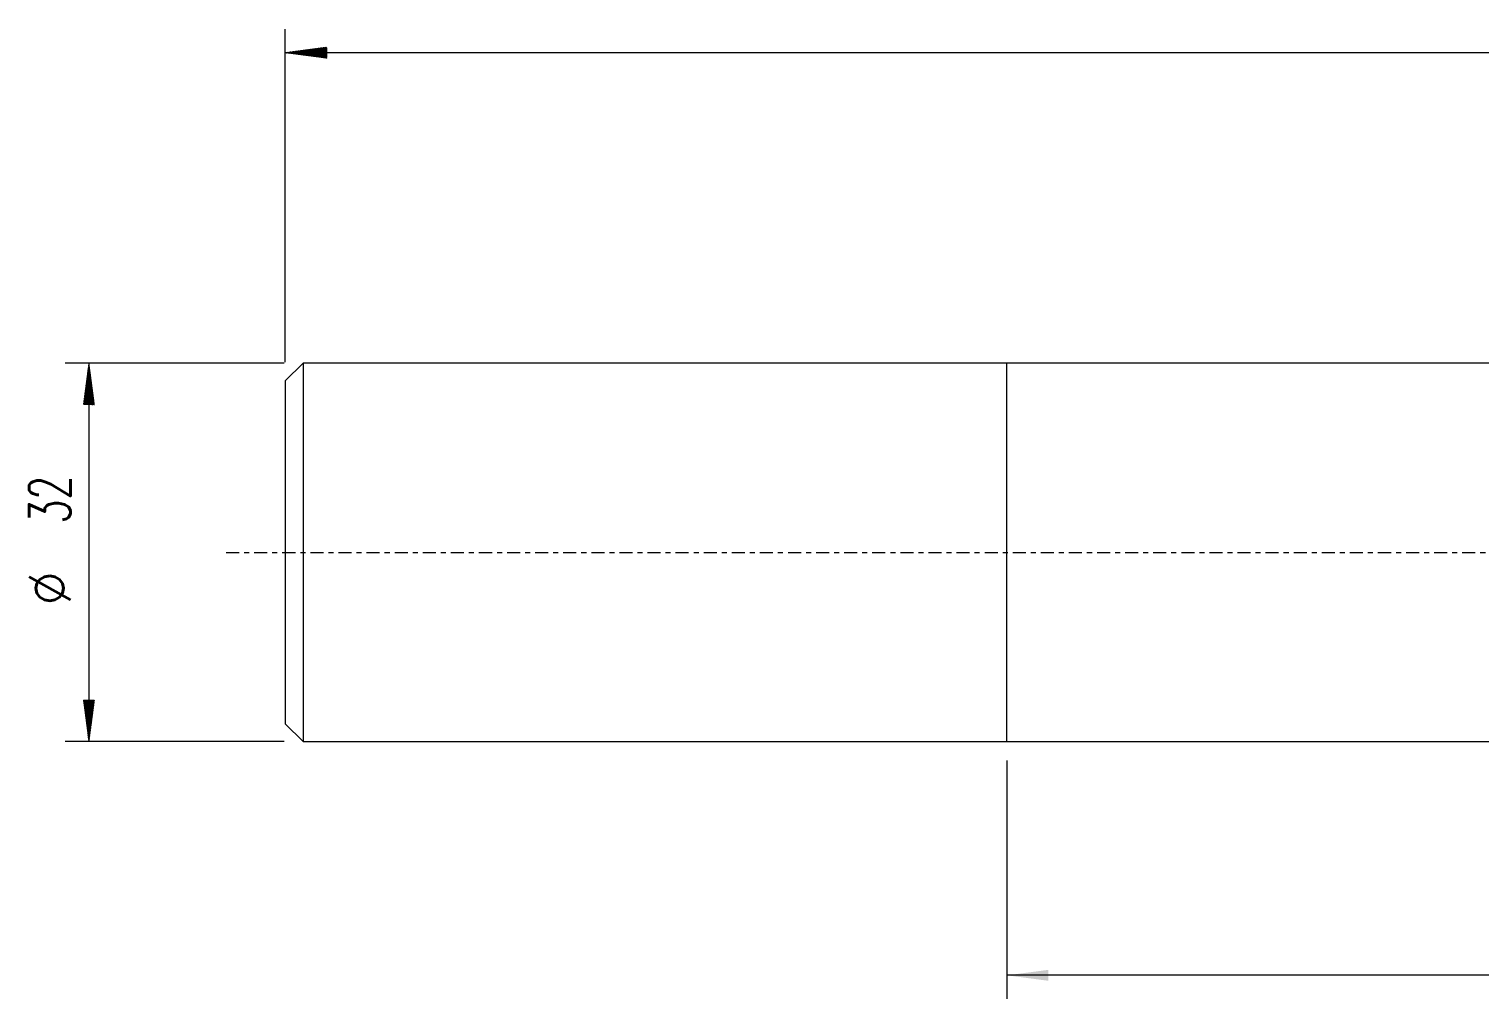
# Model space of a CAD drawing. Header units: millimetres. Extents: x -22 to 263, y -46 to 47.
# Drawn here: x -21.7 to 101, y -37.8 to 44.2 of the extents above; entities that cross this region are included whole.
import ezdxf

# ---------------------------------------------------------------- set-up
doc = ezdxf.new("R2010")
doc.units = ezdxf.units.MM
doc.linetypes.add('CENTER', pattern=[47.5, 22, -8.5, 8.5, -8.5])
for name, color, linetype in [('1', 4, 'Continuous'), ('SK1', 4, 'Continuous'), ('SK2', 7, 'Continuous'), ('SK4', 2, 'CENTER')]:
    doc.layers.add(name, color=color, linetype=linetype)
doc.styles.add('iso_b_vert', font='simplex.shx')
doc.dimstyles.get("Standard").update_dxf_attribs({"dimtxt": 0.18, "dimasz": 0.18, "dimexe": 0.18, "dimexo": 0.0625, "dimgap": 0.09, "dimtad": 1, "dimzin": 0, "dimdsep": 52, "dimtxsty": 'Standard', "dimcen": 0.09, "dimadec": 0, "dimazin": 0, "dimtfac": 1, "dimtdec": 4, "dimtofl": 0, "dimtmove": 0, "dimatfit": 3, "dimfxl": 1, "dimtolj": 1, "dimtzin": 0, "dimarcsym": 0})

# ---------------------------------------------------------------- blocks, each defined once
blk = doc.blocks.new('_U1')
at = {"layer": 'SK2', "lineweight": 13}
for p, q in [((61, -17.5835), (61, -37.75)), ((250, -21.5875), (250, -37.75)), ((250, -35.75), (61, -35.75))]:
    blk.add_line(p, q, dxfattribs=at)
at = {"layer": 'SK2', "lineweight": 18}
for points in [[(61, -35.75), (64.499998, -35.289216), (64.500002, -36.210784)], [(250, -35.75), (246.500002, -36.210784), (246.499998, -35.289216)]]:
    blk.add_solid(points, dxfattribs=at)
at = {"layer": 'SK2', "lineweight": 18, "char_height": 3.5, "attachment_point": 7, "line_spacing_factor": 1.084337, "style": 'iso_b_vert'}
for s, insert in [('\\W0.7298;OHX =', (144.454201, -34.717366)), ('\\W0.6328;189', (160.995267, -34.717366))]:
    blk.add_mtext(s, dxfattribs=dict(at, insert=insert))

msp = doc.modelspace()

# ---------------------------------------------------------------- hatches: boundary and pattern name
at = {"layer": 'SK2', "lineweight": 13}
h = msp.add_hatch(dxfattribs=at)
h.set_pattern_fill('ANSI31', color=256, scale=0.0062, style=0)
h.paths.add_polyline_path([(0, 42.25), (3.5, 42.711), (3.5, 41.789)])
h = msp.add_hatch(dxfattribs=at)
h.set_pattern_fill('ANSI31', color=256, scale=0.0062, style=0)
h.paths.add_polyline_path([(-16.6, 15.996), (-16.139, 12.496), (-17.061, 12.496)])
h = msp.add_hatch(dxfattribs=at)
h.set_pattern_fill('ANSI31', color=256, scale=0.0062, style=0)
h.paths.add_polyline_path([(-16.6, -15.996), (-17.061, -12.496), (-16.139, -12.496)])

# ---------------------------------------------------------------- linework, layer by layer
at = {"layer": '1', "lineweight": 18}
for p, q in [((61, -15.996), (61, 15.996)), ((217, 15.996), (61, 15.996)), ((61, -15.996), (217, -15.996))]:
    msp.add_line(p, q, dxfattribs=at)
msp.add_point((61, 0), dxfattribs=at)
at = {"layer": 'SK1', "lineweight": 18}
for p, q in [((1.5, 15.996), (0, 14.496)), ((1.5, 15.996), (1.5, -15.996)), ((61, 15.996), (1.5, 15.996)), ((61, -15.996), (61, 15.996)), ((0, 14.496), (0, -14.496)), ((0, -14.496), (1.5, -15.996)), ((1.5, -15.996), (61, -15.996))]:
    msp.add_line(p, q, dxfattribs=at)
at = {"layer": 'SK2', "lineweight": 18}
for p, q in [((0, 16.084), (0, 44.25)), ((250, 42.25), (0, 42.25)), ((-0.087, 15.996), (-18.6, 15.996)), ((-16.6, 15.996), (-16.6, -15.996)), ((-0.087, -15.996), (-18.6, -15.996))]:
    msp.add_line(p, q, dxfattribs=at)
at = {"layer": 'SK4', "lineweight": 18, "ltscale": 0.05}
msp.add_line((-5, 0), (255, 0), dxfattribs=at)

# ---------------------------------------------------------------- texts
at = {"layer": 'SK2', "lineweight": 18, "char_height": 3.5, "attachment_point": 7, "rotation": 90, "line_spacing_factor": 1.084337, "style": 'iso_b_vert'}
for s, insert in [('\\W0.6740;32', (-18.165, 2.442)), ('%%c', (-18.165, -4.531))]:
    msp.add_mtext(s, dxfattribs=dict(at, insert=insert))

# ---------------------------------------------------------------- dimensions: what is measured, and where the dimension line sits
at = {"layer": 'SK2', "lineweight": 18}
dim = msp.add_linear_dim(base=(61, -35.75), p1=(250, -20), p2=(61, -15.996), dimstyle='Standard', override={"dimtxt": 3.5, "dimasz": 3.5, "dimexe": 2, "dimexo": 1.5875, "dimgap": 1.75, "dimtad": 1, "dimtih": 1, "dimtoh": 0, "dimdec": 2, "dimlfac": 1, "dimzin": 8, "dimdsep": 46, "dimlunit": 2, "dimpost": '<>', "dimtxsty": 'iso_b_vert', "dimsah": 1, "dimse1": 0, "dimse2": 0, "dimsd1": 0, "dimsd2": 0, "dimclrd": 2, "dimclre": 2, "dimclrt": 2, "dimtol": 0, "dimtm": -0.1, "dimtfac": 1, "dimtdec": 2, "dimtofl": 1, "dimtmove": 0, "dimtzin": 8, "dimlwd": 13, "dimlwe": 13}, dxfattribs=at)
dim.commit()
dim.dimension.update_dxf_attribs({"geometry": '_U1', "text_midpoint": (155.5, -35.75)})

doc.saveas('drawing.dxf')
